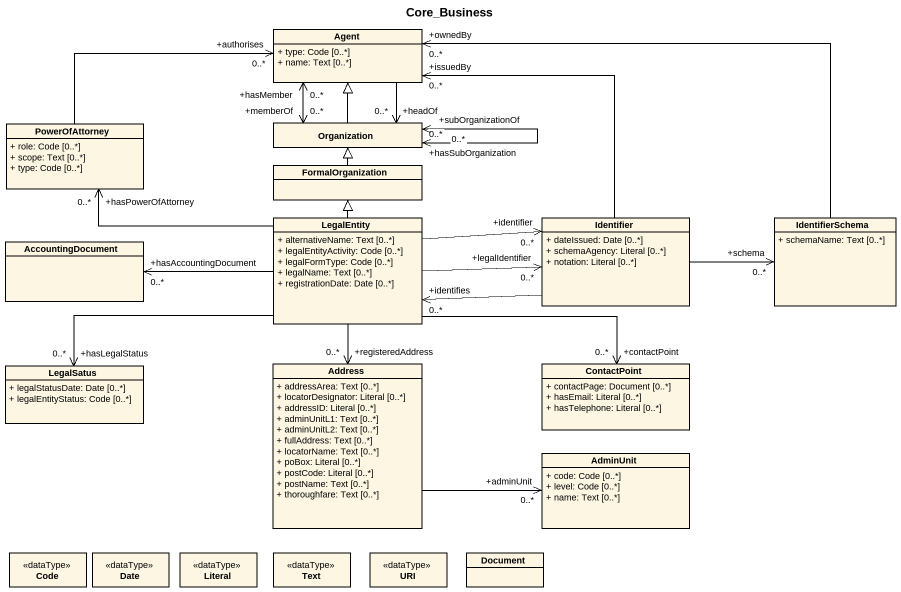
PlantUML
@startuml
title Core_Business
hide circle
hide empty members
skinparam classAttributeIconSize 0
class "Agent" as Agent_ {
  + type: Code [0..*]
  + name: Text [0..*]
}
class PowerOfAttorney {
  + role: Code [0..*]
  + scope: Text [0..*]
  + type: Code [0..*]
}
class Organization
class FormalOrganization
class AccountingDocument
class LegalEntity {
  + alternativeName: Text [0..*]
  + legalEntityActivity: Code [0..*]
  + legalFormType: Code [0..*]
  + legalName: Text [0..*]
  + registrationDate: Date [0..*]
}
class Identifier {
  + dateIssued: Date [0..*]
  + schemaAgency: Literal [0..*]
  + notation: Literal [0..*]
}
class IdentifierSchema {
  + schemaName: Text [0..*]
}
class Address {
  + addressArea: Text [0..*]
  + locatorDesignator: Literal [0..*]
  + addressID: Literal [0..*]
  + adminUnitL1: Text [0..*]
  + adminUnitL2: Text [0..*]
  + fullAddress: Text [0..*]
  + locatorName: Text [0..*]
  + poBox: Literal [0..*]
  + postCode: Literal [0..*]
  + postName: Text [0..*]
  + thoroughfare: Text [0..*]
}
class ContactPoint {
  + contactPage: Document [0..*]
  + hasEmail: Literal [0..*]
  + hasTelephone: Literal [0..*]
}
class LegalSatus {
  + legalStatusDate: Date [0..*]
  + legalEntityStatus: Code [0..*]
}
class AdminUnit {
  + code: Code [0..*]
  + level: Code [0..*]
  + name: Text [0..*]
}
class Code <<dataType>>
class Date <<dataType>>
class Literal <<dataType>>
class Text <<dataType>>
class URI <<dataType>>
class Document
Agent_ --> "+headOf\n0..*" Organization
PowerOfAttorney -right-> "+authorises\n0..*" Agent_
Organization -up-|> Agent_
Organization "+memberOf\n0..*" <-up-> "+hasMember\n0..*" Agent_
Organization "+hasSubOrganization\n0..*" <--> "+subOrganizationOf\n0..*" Organization
FormalOrganization -up-|> Organization
LegalEntity -left-> "+hasPowerOfAttorney\n0..*" PowerOfAttorney
LegalEntity -up-|> FormalOrganization
LegalEntity -left-> "+hasAccountingDocument\n0..*" AccountingDocument
LegalEntity -right-> "+legalIdentifier\n0..*" Identifier
LegalEntity -right-> "+identifier\n0..*" Identifier
LegalEntity --> "+registeredAddress\n0..*" Address
LegalEntity -right-> "+contactPoint\n0..*" ContactPoint
LegalEntity -left-> "+hasLegalStatus\n0..*" LegalSatus
Identifier -up-> "+issuedBy\n0..*" Agent_
Identifier -left-> "+identifies\n0..*" LegalEntity
Identifier -right-> "+schema\n0..*" IdentifierSchema
IdentifierSchema -left-> "+ownedBy\n0..*" Agent_
Address -right-> "+adminUnit\n0..*" AdminUnit
@enduml
